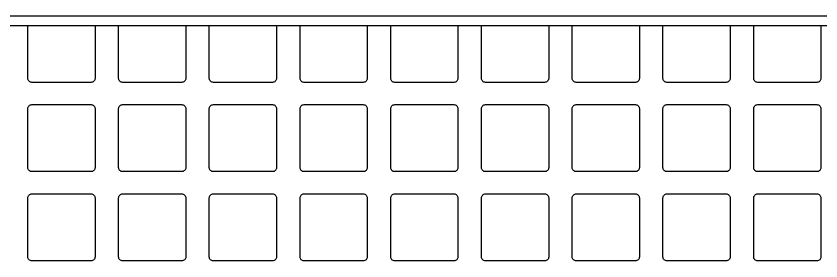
# Model space of a CAD drawing. Header units: millimetres. Extents: x -25459 to 1045457, y -66278 to 462905.
# Drawn here: x 652270 to 653123, y 35204 to 35465 of the extents above; entities that cross this region are included whole.
import ezdxf

# ---------------------------------------------------------------- set-up
doc = ezdxf.new("R2010")
doc.units = ezdxf.units.MM

# ---------------------------------------------------------------- blocks, each defined once
blk = doc.blocks.new('SE2600 ОПЕРАТОР PRO')
at = {"color": 7}
for p, q in [((16273.8, 3000), (722, 3000)), ((16273.8, 2963.6), (722, 2963.6))]:
    blk.add_line(p, q, dxfattribs=at)
for points in [[(5618.8, 2963.6), (5618.8, 2767.5, -0.414214), (5603.8, 2752.6), (5383.6, 2752.6, -0.414214), (5368.6, 2767.5), (5368.6, 2963.6)], [(5956.8, 2963.6), (5956.8, 2767.5, -0.414214), (5941.8, 2752.6), (5721.6, 2752.6, -0.414214), (5706.6, 2767.5), (5706.6, 2963.6)], [(6294.7, 2963.6), (6294.7, 2767.5, -0.414214), (6279.7, 2752.6), (6059.5, 2752.6, -0.414214), (6044.5, 2767.5), (6044.5, 2963.6)], [(6632.7, 2963.6), (6632.7, 2767.5, -0.414214), (6617.7, 2752.6), (6397.5, 2752.6, -0.414214), (6382.5, 2767.5), (6382.5, 2963.6)], [(6970.6, 2963.6), (6970.6, 2767.5, -0.414214), (6955.6, 2752.6), (6735.4, 2752.6, -0.414214), (6720.4, 2767.5), (6720.4, 2963.6)], [(7308.6, 2963.6), (7308.6, 2767.5, -0.414214), (7293.6, 2752.6), (7073.4, 2752.6, -0.414214), (7058.4, 2767.5), (7058.4, 2963.6)], [(7646.5, 2963.6), (7646.5, 2767.5, -0.414214), (7631.5, 2752.6), (7411.3, 2752.6, -0.414214), (7396.3, 2767.5), (7396.3, 2963.6)], [(7984.5, 2963.6), (7984.5, 2767.5, -0.414214), (7969.5, 2752.6), (7749.3, 2752.6, -0.414214), (7734.3, 2767.5), (7734.3, 2963.6)], [(8322.4, 2963.6), (8322.4, 2767.5, -0.414214), (8307.5, 2752.6), (8087.2, 2752.6, -0.414214), (8072.2, 2767.5), (8072.2, 2963.6)]]:
    blk.add_lwpolyline(points, format="xyb", dxfattribs=at)
for points in [[(5368.6, 2654.5, -0.414214), (5383.6, 2669.5), (5603.8, 2669.5, -0.414214), (5618.8, 2654.5), (5618.8, 2434.3, -0.414214), (5603.8, 2419.3), (5383.6, 2419.3, -0.414214), (5368.6, 2434.3)], [(5706.6, 2654.5, -0.414214), (5721.6, 2669.5), (5941.8, 2669.5, -0.414214), (5956.8, 2654.5), (5956.8, 2434.3, -0.414214), (5941.8, 2419.3), (5721.6, 2419.3, -0.414214), (5706.6, 2434.3)], [(6044.5, 2654.5, -0.414214), (6059.5, 2669.5), (6279.7, 2669.5, -0.414214), (6294.7, 2654.5), (6294.7, 2434.3, -0.414214), (6279.7, 2419.3), (6059.5, 2419.3, -0.414214), (6044.5, 2434.3)], [(6382.5, 2654.5, -0.414214), (6397.5, 2669.5), (6617.7, 2669.5, -0.414214), (6632.7, 2654.5), (6632.7, 2434.3, -0.414214), (6617.7, 2419.3), (6397.5, 2419.3, -0.414214), (6382.5, 2434.3)], [(6720.4, 2654.5, -0.414214), (6735.4, 2669.5), (6955.6, 2669.5, -0.414214), (6970.6, 2654.5), (6970.6, 2434.3, -0.414214), (6955.6, 2419.3), (6735.4, 2419.3, -0.414214), (6720.4, 2434.3)], [(7058.4, 2654.5, -0.414214), (7073.4, 2669.5), (7293.6, 2669.5, -0.414214), (7308.6, 2654.5), (7308.6, 2434.3, -0.414214), (7293.6, 2419.3), (7073.4, 2419.3, -0.414214), (7058.4, 2434.3)], [(7396.3, 2654.5, -0.414214), (7411.3, 2669.5), (7631.5, 2669.5, -0.414214), (7646.5, 2654.5), (7646.5, 2434.3, -0.414214), (7631.5, 2419.3), (7411.3, 2419.3, -0.414214), (7396.3, 2434.3)], [(7734.3, 2654.5, -0.414214), (7749.3, 2669.5), (7969.5, 2669.5, -0.414214), (7984.5, 2654.5), (7984.5, 2434.3, -0.414214), (7969.5, 2419.3), (7749.3, 2419.3, -0.414214), (7734.3, 2434.3)], [(8072.2, 2654.5, -0.414214), (8087.2, 2669.5), (8307.5, 2669.5, -0.414214), (8322.4, 2654.5), (8322.4, 2434.3, -0.414214), (8307.5, 2419.3), (8087.2, 2419.3, -0.414214), (8072.2, 2434.3)], [(5368.6, 2321.3, -0.414214), (5383.6, 2336.3), (5603.8, 2336.3, -0.414214), (5618.8, 2321.3), (5618.8, 2101.1, -0.414214), (5603.8, 2086.1), (5383.6, 2086.1, -0.414214), (5368.6, 2101.1)], [(5706.6, 2321.3, -0.414214), (5721.6, 2336.3), (5941.8, 2336.3, -0.414214), (5956.8, 2321.3), (5956.8, 2101.1, -0.414214), (5941.8, 2086.1), (5721.6, 2086.1, -0.414214), (5706.6, 2101.1)], [(6044.5, 2321.3, -0.414214), (6059.5, 2336.3), (6279.7, 2336.3, -0.414214), (6294.7, 2321.3), (6294.7, 2101.1, -0.414214), (6279.7, 2086.1), (6059.5, 2086.1, -0.414214), (6044.5, 2101.1)], [(6382.5, 2321.3, -0.414214), (6397.5, 2336.3), (6617.7, 2336.3, -0.414214), (6632.7, 2321.3), (6632.7, 2101.1, -0.414214), (6617.7, 2086.1), (6397.5, 2086.1, -0.414214), (6382.5, 2101.1)], [(6720.4, 2321.3, -0.414214), (6735.4, 2336.3), (6955.6, 2336.3, -0.414214), (6970.6, 2321.3), (6970.6, 2101.1, -0.414214), (6955.6, 2086.1), (6735.4, 2086.1, -0.414214), (6720.4, 2101.1)], [(7058.4, 2321.3, -0.414214), (7073.4, 2336.3), (7293.6, 2336.3, -0.414214), (7308.6, 2321.3), (7308.6, 2101.1, -0.414214), (7293.6, 2086.1), (7073.4, 2086.1, -0.414214), (7058.4, 2101.1)], [(7396.3, 2321.3, -0.414214), (7411.3, 2336.3), (7631.5, 2336.3, -0.414214), (7646.5, 2321.3), (7646.5, 2101.1, -0.414214), (7631.5, 2086.1), (7411.3, 2086.1, -0.414214), (7396.3, 2101.1)], [(7734.3, 2321.3, -0.414214), (7749.3, 2336.3), (7969.5, 2336.3, -0.414214), (7984.5, 2321.3), (7984.5, 2101.1, -0.414214), (7969.5, 2086.1), (7749.3, 2086.1, -0.414214), (7734.3, 2101.1)], [(8072.2, 2321.3, -0.414214), (8087.2, 2336.3), (8307.5, 2336.3, -0.414214), (8322.4, 2321.3), (8322.4, 2101.1, -0.414214), (8307.5, 2086.1), (8087.2, 2086.1, -0.414214), (8072.2, 2101.1)]]:
    blk.add_lwpolyline(points, format="xyb", close=True, dxfattribs=at)

msp = doc.modelspace()

# ---------------------------------------------------------------- block references
at = {"color": 252, "lineweight": 0, "xscale": 0.28485, "yscale": 0.28485, "zscale": 0.28485}
msp.add_blockref('SE2600 ОПЕРАТОР PRO', (650752.791, 34610.144), dxfattribs=at)

doc.saveas('drawing.dxf')
